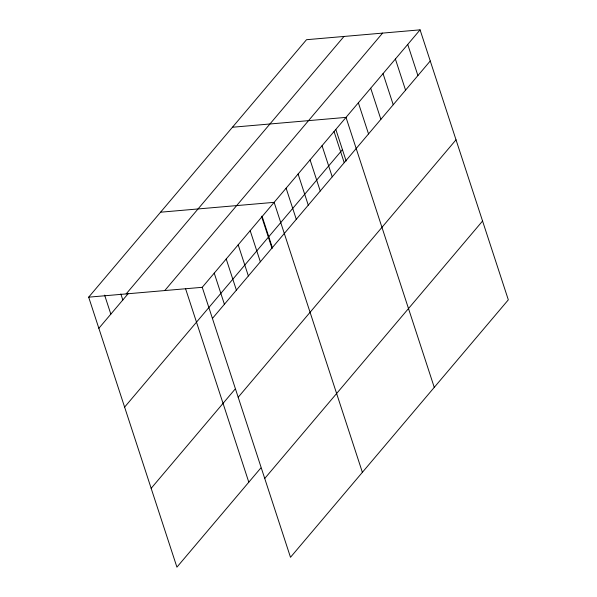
<?xml version="1.0" encoding="UTF-8"?>
<svg xmlns="http://www.w3.org/2000/svg" width="597" height="597" viewBox="0 0 597 597"><rect width="100%" height="100%" fill="white"/><g stroke="black" fill="none" stroke-linecap="round" stroke-linejoin="round"><path stroke-width="0.9" d="M260.785 468.033L176.921 567.15L88.677 297.164L306.507 39.708L420.079 29.85L508.323 299.836L290.493 557.292L202.249 287.306L420.079 29.85M126.154 293.911L343.984 36.454M98.856 328.298L128.206 293.605M164.772 290.56L382.595 33.104M124.616 407.117L342.447 149.66M212.428 318.44L430.25 60.984M151.16 488.331L235.024 389.207M238.188 397.259L456.018 139.81M264.732 478.473L482.563 221.017M232.442 127.243L346.014 117.385L434.265 387.371M160.563 212.204L274.135 202.346L362.379 472.331M88.677 297.164L202.249 287.306M407.736 44.439L417.907 75.573M395.393 59.028L405.564 90.162M383.05 73.618L393.222 104.751M370.7 88.207L380.879 119.34M358.357 102.796L368.536 133.929M335.857 129.519L346.156 161.018M334.036 131.541L344.215 162.683M322.052 145.705L332.23 176.839M310.074 159.862L320.253 191.003M298.097 174.025L308.268 205.159M286.112 188.182L296.291 219.323M262.15 216.502L272.329 247.643M261.516 216.181L272.09 248.553M250.173 230.666L260.352 261.799M238.188 244.822L248.367 275.963M226.211 258.986L236.39 290.12M214.233 273.142L224.405 304.283M185.622 288.881L248.807 482.189M120.833 293.925L122.818 299.978M104.617 295.112L110.833 314.134"/></g></svg>
